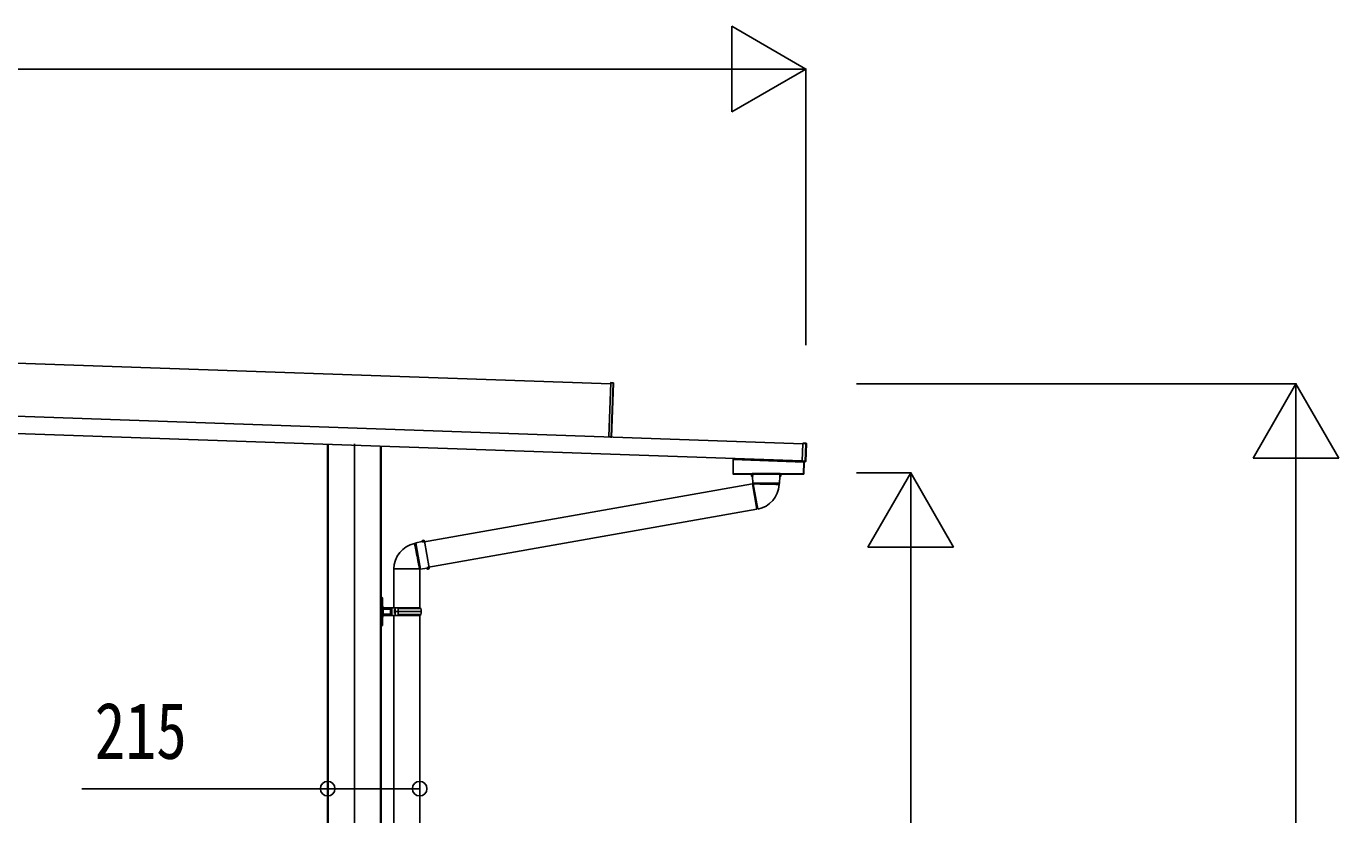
# Model space of a CAD drawing. Units: millimetres, scale not verified. Extents: x -16835 to 16820, y -11895 to 11880.
# Drawn here: x 1267 to 4334, y -3708 to -1867 of the extents above; entities that cross this region are included whole.
import ezdxf
from ezdxf.enums import TextEntityAlignment as Align

# ---------------------------------------------------------------- set-up
doc = ezdxf.new("R2010")
doc.units = ezdxf.units.MM
doc.header["$LTSCALE"] = 60
for name, color, linetype in [('0-3_YKK_12', 2, 'Continuous'), ('0-4_YKK_A1', 4, 'Continuous'), ('0-5_YKK_D', 6, 'Continuous')]:
    doc.layers.add(name, color=color, linetype=linetype)
doc.styles.add('ＭＳ ゴシック', font='')
doc.styles.get('ＭＳ ゴシック').set_extended_font_data('MS Gothic')

msp = doc.modelspace()

# ---------------------------------------------------------------- linework, layer by layer
at = {"layer": '0-3_YKK_12'}
msp.add_line((2033.64, -5633.66), (2033.64, -2842.17), dxfattribs=at)
at = {"layer": '0-4_YKK_A1'}
for p, q in [((2632.58, -2701.89), (-1342.97, -2563.06)), ((3081.66, -2841.95), (-1913, -2667.53)), ((3080.26, -2881.93), (-1914.39, -2707.51)), ((2632.67, -2699.39), (2628.29, -2824.82)), ((2632.67, -2699.39), (2638.19, -2699.92)), ((2634.25, -2826.03), (2638.66, -2699.94)), ((2638.69, -2699.94), (2634.28, -2826.03)), ((2634.75, -2826.04), (2639.15, -2699.96)), ((2638.19, -2699.92), (2638.66, -2699.94)), ((2638.66, -2699.94), (2638.69, -2699.94)), ((2638.69, -2699.94), (2639.15, -2699.96)), ((1971.14, -2843.19), (1971.14, -5110)), ((1972.34, -2843.24), (1972.34, -5110)), ((1972.74, -2843.25), (1972.74, -5581.16)), ((2094.54, -2847.5), (2094.54, -5581.16)), ((2094.94, -2847.52), (2094.94, -5110)), ((2096.14, -2847.56), (2096.14, -5110)), ((2631.77, -2825.44), (2628.77, -2825.33)), ((2631.24, -2826.28), (2631.27, -2825.42)), ((2632.25, -2826.16), (2632.24, -2826.31)), ((2632.25, -2825.96), (2632.25, -2826.16)), ((2633.8, -2826.21), (2632.25, -2826.16)), ((2634.28, -2826.03), (2634.75, -2826.04)), ((3088.71, -2841.66), (3081.68, -2841.41)), ((3081.7, -2840.91), (3081.71, -2840.56)), ((3082.91, -2840.6), (3081.71, -2840.56)), ((3081.71, -2840.56), (3081.71, -2840.56)), ((3082.91, -2840.6), (3081.71, -2840.56)), ((3082.91, -2840.6), (3082.91, -2840.6)), ((3083.51, -2840.51), (3089.21, -2840.71)), ((3083.51, -2840.51), (3083.51, -2840.59)), ((3087.28, -2882.71), (3088.71, -2841.66)), ((3089.21, -2841.67), (3087.78, -2882.73)), ((3089.69, -2841.23), (3088.22, -2883.2)), ((3089.21, -2841.67), (3088.71, -2841.66)), ((3088.73, -2841.16), (3089.21, -2840.71)), ((3089.69, -2841.23), (3089.21, -2841.67)), ((2918.28, -2878.78), (2918.28, -2912.26)), ((2918.28, -2878.78), (2918.66, -2878.79)), ((2918.96, -2878.49), (2918.58, -2878.48)), ((2918.66, -2878.79), (2918.96, -2878.79)), ((2918.66, -2878.79), (2918.66, -2911.88)), ((2918.78, -2878.28), (2918.78, -2876.29)), ((2918.96, -2878.79), (2918.97, -2878.49)), ((2918.97, -2878.49), (3081.77, -2884.18)), ((2919.13, -2878.29), (2919.43, -2878.29)), ((2919.13, -2878.3), (2919.43, -2878.31)), ((2919.43, -2878.29), (2919.43, -2876.31)), ((3081.28, -2883.96), (2919.43, -2878.31)), ((3087.78, -2882.73), (3087.28, -2882.71)), ((2094.94, -2884.16), (2094.94, -5006.66)), ((2918.66, -2911.88), (2918.28, -2912.26)), ((2918.58, -2912.56), (2918.96, -2912.18)), ((2918.58, -2912.56), (3083.19, -2912.56)), ((2918.96, -2911.88), (2918.66, -2911.88)), ((2918.96, -2911.88), (2918.96, -2912.18)), ((2918.96, -2912.18), (3082.83, -2912.18)), ((2963.93, -2913.12), (2961.78, -2913.91)), ((2963.13, -2911.68), (2963.13, -2911.18)), ((2963.13, -2911.68), (3028.13, -2911.68)), ((2963.28, -2912.12), (2963.28, -2911.68)), ((2963.28, -2912.12), (2963.28, -2912.62)), ((2963.28, -2912.12), (3028.28, -2912.12)), ((2963.28, -2912.62), (2963.42, -2912.62)), ((2963.93, -2913.12), (2964.06, -2913.12)), ((2964.06, -2913.12), (2964.28, -2913.12)), ((3027.28, -2913.12), (2964.28, -2913.12)), ((3027.28, -2913.12), (3027.5, -2913.12)), ((3027.5, -2913.12), (3027.63, -2913.12)), ((3029.78, -2913.91), (3027.63, -2913.12)), ((3028.13, -2911.68), (3028.13, -2911.18)), ((3028.15, -2912.62), (3028.28, -2912.62)), ((3028.28, -2912.12), (3028.28, -2911.68)), ((3028.28, -2912.12), (3028.28, -2912.62)), ((3080.23, -2882.96), (3080.21, -2883.31)), ((3080.21, -2883.31), (3081.41, -2883.36)), ((3080.21, -2883.31), (3080.21, -2883.31)), ((3080.21, -2883.31), (3081.41, -2883.35)), ((3081.3, -2883.35), (3081.28, -2883.96)), ((3081.58, -2883.97), (3081.28, -2883.96)), ((3081.41, -2883.35), (3081.41, -2883.36)), ((3081.58, -2883.97), (3081.6, -2883.36)), ((3081.69, -2884.16), (3081.71, -2883.37)), ((3083.79, -2884.25), (3081.77, -2884.18)), ((3082.01, -2883.41), (3082.01, -2883.49)), ((3087.71, -2883.69), (3082.01, -2883.49)), ((3082.83, -2911.88), (3082.83, -2912.18)), ((3082.83, -2912.18), (3083.19, -2912.56)), ((3083.49, -2912.27), (3083.13, -2911.89)), ((3083.49, -2912.27), (3084.46, -2884.57)), ((3083.79, -2884.25), (3083.78, -2884.55)), ((3084.17, -2884.26), (3083.79, -2884.25)), ((3084.08, -2884.56), (3084.46, -2884.57)), ((3087.71, -2883.69), (3087.26, -2883.21)), ((3087.78, -2882.73), (3088.22, -2883.2)), ((2963.87, -2935.48), (2192.43, -3071.51)), ((2961.78, -2913.91), (2961.78, -2917.56)), ((2961.78, -2913.91), (2961.85, -2913.91)), ((2961.78, -2917.56), (2964.03, -2918.37)), ((2961.78, -2917.56), (2961.85, -2917.56)), ((2961.92, -2916.64), (2961.92, -2914.82)), ((2963.87, -2935.48), (2974.32, -2994.77)), ((2964.03, -2918.37), (2964.29, -2933.65)), ((2965.89, -2936.55), (2964.11, -2936.86)), ((2964.24, -2917.46), (2964.18, -2914.02)), ((2964.29, -2933.65), (2965.35, -2935.21)), ((2964.29, -2933.65), (3027.28, -2933.65)), ((2965.67, -2935.35), (2976.1, -2994.51)), ((2970.64, -2935.61), (3025.95, -2935.61)), ((3025.9, -2937.23), (3025.95, -2935.61)), ((3025.95, -2935.61), (3027.28, -2933.65)), ((3027.28, -2933.65), (3027.54, -2918.37)), ((3027.32, -2917.46), (3027.39, -2914.02)), ((3027.54, -2918.37), (3029.78, -2917.56)), ((3029.65, -2916.64), (3029.65, -2914.82)), ((3029.72, -2913.91), (3029.78, -2913.91)), ((3029.72, -2917.56), (3029.78, -2917.56)), ((3029.78, -2917.56), (3029.78, -2913.91)), ((2202.88, -3130.8), (2974.32, -2994.77)), ((2974.08, -2993.39), (2975.85, -2993.08)), ((2175.37, -3074.68), (2173.79, -3075.02)), ((2177.07, -3073.04), (2175.37, -3074.68)), ((2175.37, -3074.68), (2184.98, -3129.15)), ((2192.07, -3070.12), (2177.07, -3073.04)), ((2177.07, -3073.04), (2182.54, -3104.05)), ((2192.49, -3067.77), (2192.07, -3070.12)), ((2192.1, -3070.25), (2192.07, -3070.12)), ((2196.08, -3067.14), (2192.49, -3067.77)), ((2192.49, -3067.77), (2192.5, -3067.83)), ((2193.01, -3070.18), (2196.38, -3069.52)), ((2193.41, -3067.74), (2195.21, -3067.43)), ((2197.23, -3069.12), (2196.08, -3067.14)), ((2196.08, -3067.14), (2196.09, -3067.2)), ((2197.23, -3069.12), (2197.25, -3069.25)), ((2197.25, -3069.25), (2208.27, -3131.72)), ((2182.54, -3104.05), (2188.01, -3135.06)), ((2126.03, -3134), (2186.09, -3134)), ((2126.04, -3134), (2126.04, -3225)), ((2186.24, -3225), (2186.24, -3134.19)), ((2186.29, -3134.3), (2188.01, -3135.06)), ((2188.01, -3135.06), (2203.1, -3132.67)), ((2203.1, -3132.67), (2203.08, -3132.54)), ((2203.1, -3132.67), (2204.3, -3134.74)), ((2204.28, -3134.68), (2204.3, -3134.74)), ((2204.3, -3134.74), (2207.89, -3134.11)), ((2205.17, -3134.45), (2206.97, -3134.13)), ((2207.88, -3134.04), (2207.89, -3134.11)), ((2207.89, -3134.11), (2208.29, -3131.85)), ((2208.27, -3131.72), (2208.29, -3131.85)), ((2097.14, -3206.8), (2096.14, -3206.8)), ((2097.14, -3206.8), (2097.14, -3200.5)), ((2097.14, -3234), (2097.14, -3206.8)), ((2099.13, -3201.41), (2099.31, -3207.14)), ((2097.14, -3234), (2096.14, -3234)), ((2097.14, -3234), (2100.14, -3234)), ((2097.14, -3261.21), (2097.14, -3234)), ((2100.14, -3234), (2099.31, -3260.87)), ((2100.14, -3234), (2101.14, -3234)), ((2100.84, -3224.76), (2100.94, -3228)), ((2100.94, -3240), (2100.84, -3243.25)), ((2118.14, -3228), (2100.95, -3228)), ((2100.95, -3228), (2101.14, -3234)), ((2101.14, -3234), (2100.95, -3240)), ((2100.95, -3240), (2118.14, -3240)), ((2101.8, -3225), (2118.14, -3225)), ((2118.14, -3243), (2101.8, -3243)), ((2118.14, -3225), (2121.14, -3225)), ((2118.14, -3228), (2118.14, -3225)), ((2118.14, -3229.5), (2118.14, -3228)), ((2121.14, -3229.5), (2118.14, -3229.5)), ((2118.14, -3229.51), (2118.14, -3238.5)), ((2119.12, -3229.51), (2118.14, -3229.51)), ((2119.12, -3238.5), (2118.14, -3238.5)), ((2118.14, -3238.5), (2121.14, -3238.5)), ((2118.14, -3240), (2118.14, -3238.5)), ((2118.14, -3243), (2118.14, -3240)), ((2121.14, -3243), (2118.14, -3243)), ((2121.14, -3229.51), (2119.12, -3229.51)), ((2119.12, -3238.5), (2119.12, -3229.51)), ((2121.14, -3238.5), (2119.12, -3238.5)), ((2129.14, -3225), (2121.14, -3225)), ((2126.04, -3243), (2126.04, -4055.59)), ((2129.15, -3229.51), (2127.14, -3229.51)), ((2129.15, -3238.5), (2127.14, -3238.5)), ((2129.14, -3238.5), (2127.14, -3238.5)), ((2129.14, -3229.5), (2129.14, -3225)), ((2129.14, -3243), (2129.14, -3238.5)), ((2129.15, -3225), (2129.15, -3229.51)), ((2136.16, -3225), (2129.15, -3225)), ((2129.15, -3234), (2129.15, -3229.51)), ((2129.15, -3238.5), (2129.15, -3234)), ((2135.64, -3234), (2129.15, -3234)), ((2129.15, -3243), (2129.15, -3238.5)), ((2136.16, -3243), (2129.15, -3243)), ((2135.64, -3234), (2135.64, -3234)), ((2135.64, -3234), (2135.64, -3234)), ((2135.73, -3234), (2135.73, -3234)), ((2189.64, -3234), (2135.9, -3234)), ((2136.4, -3225), (2136.16, -3225)), ((2136.4, -3243), (2136.16, -3243)), ((2136.4, -3225), (2136.81, -3225)), ((2136.4, -3243), (2136.81, -3243)), ((2136.81, -3225), (2188.14, -3225)), ((2136.81, -3243), (2188.14, -3243)), ((2189.14, -3227), (2137.83, -3227)), ((2189.14, -3241), (2137.83, -3241)), ((2186.24, -4055.58), (2186.24, -3243)), ((2188.14, -3227), (2188.14, -3225)), ((2188.14, -3243), (2188.14, -3241)), ((2097.14, -3261.21), (2096.14, -3261.21)), ((2096.14, -3267.5), (2097.14, -3267.5)), ((2097.14, -3261.21), (2099.31, -3260.87)), ((2097.14, -3267.5), (2097.14, -3261.21)), ((2097.14, -3267.5), (2099.13, -3266.6)), ((2099.31, -3260.87), (2099.13, -3266.6))]:
    msp.add_line(p, q, dxfattribs=at)
for points in [[(2638.2, -2699.42), (2632.69, -2698.89), (2632.67, -2699.39)], [(2638.7, -2699.44), (2633.19, -2698.91), (2633.19, -2698.94)], [(2638.19, -2699.92), (2633.78, -2826.01), (2634.25, -2826.03)], [(3080.23, -2882.96), (3080.24, -2882.47), (3081.68, -2841.41), (3081.7, -2840.91)], [(3081.7, -2840.91), (3088.73, -2841.16), (3088.71, -2841.66)], [(3083.51, -2840.59), (3083.45, -2840.59), (3083.4, -2840.6)], [(2919.13, -2876.3), (2919.13, -2878.29), (2918.78, -2878.28)], [(3080.24, -2882.47), (3087.28, -2882.71), (3087.26, -2883.21), (3080.23, -2882.96)], [(2961.85, -2913.91), (2963.29, -2913.39), (2964.06, -2913.12)], [(3027.5, -2913.12), (3028.27, -2913.39), (3029.72, -2913.91)], [(3081.92, -2883.4), (3081.95, -2883.4), (3082.01, -2883.41)], [(3082.83, -2911.88), (3083.13, -2911.89), (3084.08, -2884.56), (3083.78, -2884.55)], [(2964.16, -2918.37), (2963.34, -2918.08), (2961.85, -2917.56)], [(2964.18, -2914.02), (2963.29, -2914.33), (2961.92, -2914.82)], [(2961.92, -2916.64), (2963.34, -2917.14), (2964.24, -2917.46)], [(2965.67, -2935.35), (2965.34, -2935.18), (2965.37, -2935.2)], [(3025.9, -2937.23), (3025.87, -2937.18), (3025.22, -2937.02), (3023.72, -2936.88), (3021.47, -2936.76), (3018.42, -2936.65), (3014.82, -2936.55), (3010.56, -2936.45), (3006.02, -2936.36), (3001.04, -2936.27), (2996.06, -2936.18), (2990.92, -2936.09), (2986.06, -2936), (2981.34, -2935.91), (2977.16, -2935.81), (2973.39, -2935.71), (2970.64, -2935.61)], [(3027.32, -2917.46), (3028.23, -2917.14), (3029.65, -2916.64)], [(3029.65, -2914.82), (3028.28, -2914.33), (3027.39, -2914.02)], [(3029.72, -2917.56), (3028.23, -2918.08), (3027.41, -2918.37)], [(2186.3, -3134.28), (2186.24, -3134.19), (2186.09, -3134), (2186.07, -3133.97), (2185.94, -3133.71), (2185.52, -3132.03), (2184.98, -3129.15), (2184.41, -3126.47), (2183.67, -3122.88), (2182.83, -3118.67), (2181.94, -3114.17), (2180.98, -3109.27), (2180.03, -3104.37), (2179.05, -3099.33), (2178.12, -3094.58), (2177.22, -3089.98), (2176.4, -3085.92), (2175.66, -3082.28), (2175.03, -3079.37), (2174.51, -3077.1), (2174.12, -3075.67), (2173.84, -3075.04), (2173.79, -3075.02)], [(2192.1, -3070.25), (2192.24, -3069.4), (2192.5, -3067.83)], [(2193.41, -3067.74), (2193.16, -3069.23), (2193.01, -3070.18)], [(2196.38, -3069.52), (2195.92, -3068.7), (2195.21, -3067.43)], [(2196.09, -3067.2), (2196.85, -3068.54), (2197.25, -3069.25)], [(2204.28, -3134.68), (2203.5, -3133.3), (2203.08, -3132.54)], [(2203.96, -3132.3), (2205.67, -3132.03), (2207.36, -3131.77)], [(2203.96, -3132.3), (2204.43, -3133.14), (2205.17, -3134.45)], [(2206.97, -3134.13), (2207.21, -3132.69), (2207.36, -3131.77)], [(2208.27, -3131.72), (2208.13, -3132.53), (2207.88, -3134.04)], [(2099.13, -3201.41), (2097.14, -3200.5), (2096.14, -3200.5)], [(2097.14, -3206.8), (2099.31, -3207.14), (2100.14, -3234)], [(2129.14, -3243), (2121.14, -3243), (2121.14, -3225)], [(2129.14, -3229.5), (2127.14, -3229.5), (2127.14, -3238.5)], [(2135.9, -3234), (2135.73, -3234), (2135.64, -3234), (2129.15, -3234)], [(2136.16, -3225), (2135.78, -3229.46), (2135.64, -3234)]]:
    msp.add_lwpolyline(points, dxfattribs=at)
msp.add_lwpolyline([(2918.96, -2911.88), (2918.96, -2878.79), (3083.78, -2884.55), (3082.83, -2911.88)], close=True, dxfattribs=at)
for centre, radius, start, end in [((2636.14, -2699.6), 2.07, 351.06854, 4.93146), ((2638.16, -2699.92), 0.5, 358, 84.5), ((2636.64, -2699.62), 2.07, 351.06854, 4.93146), ((2638.66, -2699.94), 0.5, 358, 84.5), ((2628.79, -2824.83), 0.5, 178, 268), ((2631.75, -2825.94), 0.5, 358, 88), ((2634.78, -2826.04), 1, 178, 189.53696), ((2633.68, -2827.34), 1.14, 57.26685, 84.2196), ((2638.05, -2826.36), 4.26, 177.93175, 180.04873), ((2634.75, -2826.04), 0.5, 178, 223.60571), ((2635.28, -2826.06), 1, 178, 189.53696), ((2634.18, -2827.36), 1.14, 57.26685, 84.2196), ((2635.25, -2826.06), 0.5, 178, 223.60571), ((3083.15, -2836.6), 4.01, 266.55184, 273.90119), ((3088.71, -2841.66), 0.501, 358.24971, 87.75029), ((2918.96, -2878.79), 0.3, 88.05611, 180.04719), ((2918.96, -2878.79), 0.3, 88.19064, 179.87538), ((2918.96, -2878.79), 0.3, 90.16173, 180.04449), ((2918.96, -2878.65), 0.159, 86.02272, 89.97728), ((2918.96, -2911.88), 0.301, 180.24971, 269.75029), ((2964.28, -2912.12), 1, 180, 270), ((2964.28, -2912.62), 1, 180, 220.49583), ((2961.62, -2913.9), 2.56, 357.19737, 17.56812), ((3027.28, -2912.12), 1, 270, 0), ((3029.3, -2913.81), 1.93, 159.00896, 186.22555), ((3027.28, -2912.62), 1, 319.50417, 0), ((3081.4, -2887.06), 3.71, 81.82188, 89.76035), ((3081.78, -2883.98), 0.2, 178, 268), ((3082.83, -2911.88), 0.301, 270.23913, 357.76087), ((3083.78, -2884.55), 0.3, 357.94657, 87.94647), ((3087.28, -2882.71), 0.501, 268.24971, 357.75029), ((2959.17, -2914.57), 2.75, 354.81691, 13.99327), ((2958.26, -2916.82), 3.66, 348.38866, 2.80116), ((2962.35, -2917.74), 1.92, 340.91849, 8.46572), ((2969.5, -2909.49), 26.14, 261.58885, 272.50926), ((2965.63, -2935.12), 60.3, 280, 358.00006), ((3029.83, -2917.69), 2.51, 174.83553, 195.78026), ((3033.3, -2914.64), 3.66, 168.38866, 182.80116), ((3032.39, -2916.89), 2.75, 174.81691, 193.99327), ((2186.33, -3134), 60.3, 101.99843, 180), ((2192.4, -3068.36), 1.92, 260.91849, 288.46572), ((2192.6, -3064.18), 3.66, 268.38866, 282.80116), ((2194.97, -3064.69), 2.75, 274.81691, 293.99327), ((2196.06, -3066.98), 2.56, 277.19737, 297.56812), ((2204.17, -3134.81), 2.51, 94.83553, 115.78026), ((2205.4, -3137.19), 2.75, 94.81691, 113.99327), ((2207.78, -3137.7), 3.66, 88.38866, 102.80116), ((2207.9, -3133.61), 1.93, 79.00896, 106.22555), ((2101.8, -3223), 2, 181.7624, 241.44015), ((2101.8, -3245), 2, 118.55985, 178.2376), ((2101.8, -3223), 2, 241.44015, 270), ((2101.8, -3245), 2, 90, 118.55985), ((2135.69, -3234.22), 0.226, 80.79578, 102.71983), ((2213.53, -3234.01), 77.89, 179.99307, 186.62466), ((2216.65, -3233.98), 80.75, 173.61461, 180.01355), ((2216.65, -3234.02), 80.75, 179.98461, 186.38348), ((2138.02, -3225.35), 1.66, 167.69464, 263.49512), ((2137.97, -3242.61), 1.61, 94.66451, 194.14319), ((2138.6, -3225.2), 1.81, 173.59328, 264.82407), ((2138.67, -3242.85), 1.86, 96.97139, 184.61125), ((2140.39, -3234), 49.25, 0, 8.17123), ((2140.39, -3234), 49.25, 351.83186, 0.00306)]:
    msp.add_arc(centre, radius, start, end, dxfattribs=at)
for centre, major_axis, ratio, start_param, end_param in [((3082.91, -2840.57), (0.6, -0.021), 0.061163, 4.712389, 6.2831853), ((3083.5, -2840.81), (-0.01, -0.3), 0.998135, 3.1415927, 3.9545103), ((3089.19, -2841.21), (0.367, 0.342), 0.99628, 5.4996506, 7.06672), ((2918.58, -2878.78), (-0.3, 0.01), 0.998133, 4.7490956, 6.3180268), ((2918.58, -2878.28), (-0.2, 0.007), 0.998133, 1.607503, 3.1764341), ((2918.66, -2878.29), (0, 0.5), 0.061125, 3.1027435, 3.1394501), ((2918.96, -2878.29), (0.007, 0.2), 0.854479, 3.1782993, 4.712389), ((2918.96, -2878.29), (0.47, -0.016), 0.425228, 4.7490956, 6.2831853), ((2918.96, -2878.29), (-0.011, 0.2), 0.151815, 3.0913179, 3.1280246), ((2918.93, -2878.29), (0.201, -0.007), 0.992577, 6.2831853, 6.3180268), ((2918.93, -2878.29), (-0.501, 0.017), 0.998133, 3.1415927, 3.1764341), ((2918.58, -2912.26), (0.213, 0.213), 0.99628, 2.358058, 3.9251274), ((3081.78, -2883.98), (0.5, -0.017), 0.4, 3.1415927, 4.712389), ((3081.41, -2883.39), (0.6, -0.021), 0.061163, 6.2831853, 7.8539816), ((3082.02, -2883.19), (-0.01, -0.3), 0.998135, 5.4691958, 6.2831853), ((3083.19, -2912.26), (-0.209, 0.217), 0.996405, 2.3754474, 3.9077379), ((3084.16, -2884.56), (0.3, -0.01), 0.998135, 0, 1.5707963), ((3087.72, -2883.19), (0.342, -0.367), 0.99628, 5.4996506, 7.06672), ((2100.95, -3227.84), (1, 0.031), 0.162205, 3.1415927, 4.7026633), ((2100.95, -3240.17), (1, -0.031), 0.162205, 1.580522, 3.1415927), ((2101.05, -3231), (-0.1, 3), 0.333136, 6.2716543, 6.28138), ((2101.05, -3237), (0.1, 3), 0.333136, 3.143398, 3.1531236), ((2118.14, -3227.52), (3, 0), 0.162278, 4.712389, 6.2831853), ((2118.14, -3240.49), (3, 0), 0.162278, 6.2831853, 7.8539816)]:
    msp.add_ellipse(centre, major_axis=major_axis, ratio=ratio, start_param=start_param, end_param=end_param, dxfattribs=at)
at = {"layer": '0-5_YKK_D'}
for p, q in [((3088.64, -1966.51), (2915.43, -1866.51)), ((2915.43, -1866.51), (2915.43, -2066.51)), ((-1721.37, -1966.51), (2888.64, -1966.51)), ((3088.64, -1966.51), (2742.23, -1966.51)), ((3088.64, -1966.51), (2915.43, -2066.51)), ((3088.64, -2611.48), (3088.64, -1965.51)), ((3206.54, -2701.89), (4234.64, -2701.89)), ((4233.64, -2701.89), (4133.64, -2875.1)), ((4233.64, -2701.89), (4333.64, -2875.1)), ((4233.64, -2701.89), (4233.64, -3048.3)), ((4133.64, -2875.1), (4333.64, -2875.1)), ((3206.54, -2910), (3334.64, -2910)), ((3333.64, -2910), (3233.64, -3083.2)), ((3333.64, -2910), (3433.64, -3083.2)), ((3333.64, -2910), (3333.64, -3256.41)), ((4233.64, -2901.89), (4233.64, -4910)), ((3233.64, -3083.2), (3433.64, -3083.2)), ((3333.64, -4910), (3333.64, -3110)), ((1971.14, -3657.15), (1971.14, -3646.57))]:
    msp.add_line(p, q, dxfattribs=at)
msp.add_lwpolyline([(2186.24, -3647.57), (1971.14, -3647.57), (1396.74, -3647.57)], dxfattribs=at)
for centre in [(1971.14, -3647.57), (2186.24, -3647.57)]:
    msp.add_circle(centre, 17, dxfattribs=at)

# ---------------------------------------------------------------- texts
at = {"layer": '0-5_YKK_D', "style": 'ＭＳ ゴシック', "width": 0.8}
msp.add_text('215', height=132, dxfattribs=at).set_placement((1426.74, -3617.57), align=Align.BOTTOM_LEFT)

doc.saveas('drawing.dxf')
